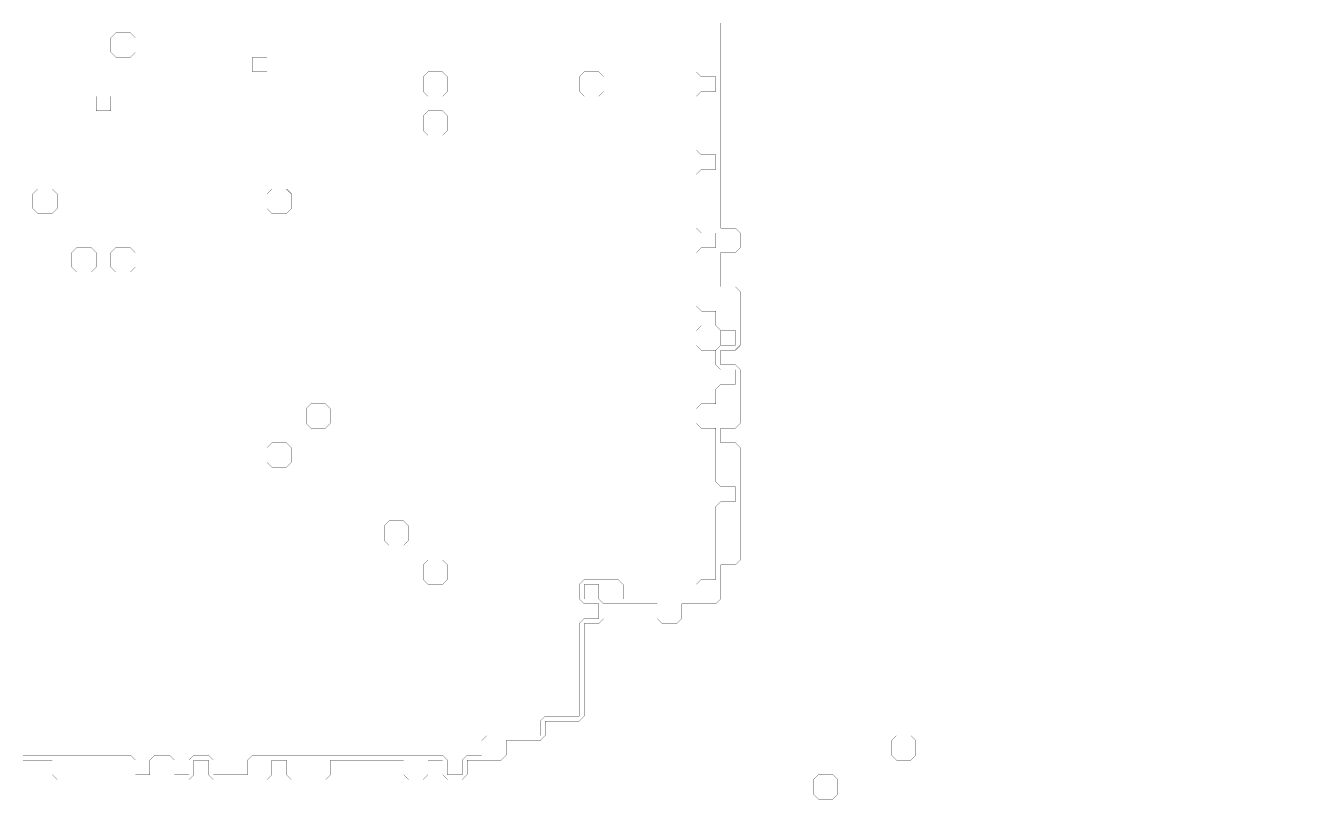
# Model space of a CAD drawing. Header units: metres. Extents: x 0 to 4990, y -4990 to 0.
# Drawn here: x 2437 to 4990, y -3960 to -2397 of the extents above; entities that cross this region are included whole.
import ezdxf

# ---------------------------------------------------------------- set-up
doc = ezdxf.new("R2010")
doc.units = ezdxf.units.M
doc.layers.add('conductor', color=1, linetype='Continuous')
doc.layers.add('substrate', color=5, linetype='Continuous')

msp = doc.modelspace()

# ---------------------------------------------------------------- linework, layer by layer
at = {"layer": 'conductor', "const_width": 0.5}
msp.add_lwpolyline([(2431.640625, -3857.421875), (2441.40625, -3857.421875), (2451.171875, -3857.421875), (2460.9375, -3857.421875), (2470.703125, -3857.421875), (2480.46875, -3857.421875), (2490.234375, -3857.421875), (2500, -3857.421875), (2509.765625, -3857.421875), (2519.53125, -3857.421875), (2529.296875, -3857.421875), (2539.0625, -3857.421875), (2548.828125, -3857.421875), (2558.59375, -3857.421875), (2568.359375, -3857.421875), (2578.125, -3857.421875), (2587.890625, -3857.421875), (2597.65625, -3857.421875), (2607.421875, -3857.421875), (2617.1875, -3857.421875), (2626.953125, -3857.421875), (2636.71875, -3857.421875), (2646.484375, -3857.421875), (2656.25, -3867.1875), (2656.25, -3876.953125), (2656.25, -3886.71875), (2656.25, -3896.484375), (2666.015625, -3896.484375), (2675.78125, -3896.484375), (2685.546875, -3896.484375), (2685.546875, -3886.71875), (2685.546875, -3876.953125), (2685.546875, -3867.1875), (2695.3125, -3857.421875), (2705.078125, -3857.421875), (2714.84375, -3857.421875), (2724.609375, -3857.421875), (2734.375, -3867.1875), (2734.375, -3876.953125), (2734.375, -3886.71875), (2734.375, -3896.484375), (2744.140625, -3896.484375), (2753.90625, -3896.484375), (2763.671875, -3896.484375), (2763.671875, -3886.71875), (2763.671875, -3876.953125), (2763.671875, -3867.1875), (2773.4375, -3857.421875), (2783.203125, -3857.421875), (2792.96875, -3857.421875), (2802.734375, -3857.421875), (2812.5, -3867.1875), (2812.5, -3876.953125), (2812.5, -3886.71875), (2812.5, -3896.484375), (2822.265625, -3896.484375), (2832.03125, -3896.484375), (2841.796875, -3896.484375), (2851.5625, -3896.484375), (2861.328125, -3896.484375), (2871.09375, -3896.484375), (2880.859375, -3896.484375), (2880.859375, -3886.71875), (2880.859375, -3876.953125), (2880.859375, -3867.1875), (2890.625, -3857.421875), (2900.390625, -3857.421875), (2910.15625, -3857.421875), (2919.921875, -3857.421875), (2929.6875, -3857.421875), (2939.453125, -3857.421875), (2949.21875, -3857.421875), (2958.984375, -3857.421875), (2968.75, -3857.421875), (2978.515625, -3857.421875), (2988.28125, -3857.421875), (2998.046875, -3857.421875), (3007.8125, -3857.421875), (3017.578125, -3857.421875), (3027.34375, -3857.421875), (3037.109375, -3857.421875), (3046.875, -3857.421875), (3056.640625, -3857.421875), (3066.40625, -3857.421875), (3076.171875, -3857.421875), (3085.9375, -3857.421875), (3095.703125, -3857.421875), (3105.46875, -3857.421875), (3115.234375, -3857.421875), (3125, -3857.421875), (3134.765625, -3857.421875), (3144.53125, -3857.421875), (3154.296875, -3857.421875), (3164.0625, -3857.421875), (3173.828125, -3857.421875), (3183.59375, -3857.421875), (3193.359375, -3857.421875), (3203.125, -3857.421875), (3212.890625, -3857.421875), (3222.65625, -3857.421875), (3232.421875, -3857.421875), (3242.1875, -3857.421875), (3251.953125, -3857.421875), (3261.71875, -3857.421875), (3271.484375, -3857.421875), (3281.25, -3867.1875), (3281.25, -3876.953125), (3281.25, -3886.71875), (3281.25, -3896.484375), (3291.015625, -3896.484375), (3300.78125, -3896.484375), (3310.546875, -3896.484375), (3310.546875, -3886.71875), (3310.546875, -3876.953125), (3310.546875, -3867.1875), (3320.3125, -3857.421875), (3330.078125, -3857.421875), (3339.84375, -3857.421875), (3349.609375, -3857.421875), (3349.609375, -3847.65625), (3349.609375, -3837.890625), (3349.609375, -3828.125), (3359.375, -3818.359375), (3369.140625, -3818.359375), (3378.90625, -3818.359375), (3388.671875, -3818.359375), (3398.4375, -3818.359375), (3408.203125, -3818.359375), (3417.96875, -3818.359375), (3427.734375, -3818.359375), (3437.5, -3818.359375), (3447.265625, -3818.359375), (3457.03125, -3818.359375), (3466.796875, -3818.359375), (3466.796875, -3808.59375), (3466.796875, -3798.828125), (3466.796875, -3789.0625), (3476.5625, -3779.296875), (3486.328125, -3779.296875), (3496.09375, -3779.296875), (3505.859375, -3779.296875), (3515.625, -3779.296875), (3525.390625, -3779.296875), (3535.15625, -3779.296875), (3544.921875, -3779.296875), (3544.921875, -3769.53125), (3544.921875, -3759.765625), (3544.921875, -3750), (3544.921875, -3740.234375), (3544.921875, -3730.46875), (3544.921875, -3720.703125), (3544.921875, -3710.9375), (3544.921875, -3701.171875), (3544.921875, -3691.40625), (3544.921875, -3681.640625), (3544.921875, -3671.875), (3544.921875, -3662.109375), (3544.921875, -3652.34375), (3544.921875, -3642.578125), (3544.921875, -3632.8125), (3544.921875, -3623.046875), (3544.921875, -3613.28125), (3544.921875, -3603.515625), (3544.921875, -3593.75), (3554.6875, -3583.984375), (3564.453125, -3583.984375), (3574.21875, -3583.984375), (3583.984375, -3583.984375), (3583.984375, -3574.21875), (3583.984375, -3564.453125), (3583.984375, -3554.6875), (3574.21875, -3554.6875), (3564.453125, -3554.6875), (3554.6875, -3554.6875), (3544.921875, -3544.921875), (3544.921875, -3535.15625), (3544.921875, -3525.390625), (3544.921875, -3515.625), (3554.6875, -3505.859375), (3564.453125, -3505.859375), (3574.21875, -3505.859375), (3583.984375, -3505.859375), (3593.75, -3505.859375), (3603.515625, -3505.859375), (3613.28125, -3505.859375), (3623.046875, -3505.859375), (3632.8125, -3515.625), (3632.8125, -3525.390625), (3632.8125, -3535.15625), (3632.8125, -3544.921875), (3642.578125, -3544.921875), (3652.34375, -3544.921875), (3662.109375, -3544.921875), (3671.875, -3544.921875), (3681.640625, -3544.921875), (3691.40625, -3544.921875), (3701.171875, -3544.921875), (3710.9375, -3544.921875), (3720.703125, -3544.921875), (3730.46875, -3544.921875), (3740.234375, -3544.921875), (3750, -3544.921875), (3759.765625, -3544.921875), (3769.53125, -3544.921875), (3779.296875, -3544.921875), (3779.296875, -3535.15625), (3779.296875, -3525.390625), (3779.296875, -3515.625), (3789.0625, -3505.859375), (3798.828125, -3505.859375), (3808.59375, -3505.859375), (3818.359375, -3505.859375), (3818.359375, -3496.09375), (3818.359375, -3486.328125), (3818.359375, -3476.5625), (3818.359375, -3466.796875), (3818.359375, -3457.03125), (3818.359375, -3447.265625), (3818.359375, -3437.5), (3818.359375, -3427.734375), (3818.359375, -3417.96875), (3818.359375, -3408.203125), (3818.359375, -3398.4375), (3818.359375, -3388.671875), (3818.359375, -3378.90625), (3818.359375, -3369.140625), (3818.359375, -3359.375), (3828.125, -3349.609375), (3837.890625, -3349.609375), (3847.65625, -3349.609375), (3857.421875, -3349.609375), (3857.421875, -3339.84375), (3857.421875, -3330.078125), (3857.421875, -3320.3125), (3847.65625, -3320.3125), (3837.890625, -3320.3125), (3828.125, -3320.3125), (3818.359375, -3310.546875), (3818.359375, -3300.78125), (3818.359375, -3291.015625), (3818.359375, -3281.25), (3818.359375, -3271.484375), (3818.359375, -3261.71875), (3818.359375, -3251.953125), (3818.359375, -3242.1875), (3818.359375, -3232.421875), (3818.359375, -3222.65625), (3818.359375, -3212.890625), (3818.359375, -3203.125), (3808.59375, -3203.125), (3798.828125, -3203.125), (3789.0625, -3203.125), (3779.296875, -3193.359375), (3779.296875, -3183.59375), (3779.296875, -3173.828125), (3779.296875, -3164.0625), (3789.0625, -3154.296875), (3798.828125, -3154.296875), (3808.59375, -3154.296875), (3818.359375, -3154.296875), (3818.359375, -3144.53125), (3818.359375, -3134.765625), (3818.359375, -3125), (3828.125, -3115.234375), (3837.890625, -3115.234375), (3847.65625, -3115.234375), (3857.421875, -3115.234375), (3857.421875, -3105.46875), (3857.421875, -3095.703125), (3857.421875, -3085.9375), (3847.65625, -3085.9375), (3837.890625, -3085.9375), (3828.125, -3085.9375), (3818.359375, -3076.171875), (3818.359375, -3066.40625), (3818.359375, -3056.640625), (3818.359375, -3046.875), (3828.125, -3037.109375), (3837.890625, -3037.109375), (3847.65625, -3037.109375), (3857.421875, -3037.109375), (3857.421875, -3027.34375), (3857.421875, -3017.578125), (3857.421875, -3007.8125), (3847.65625, -3007.8125), (3837.890625, -3007.8125), (3828.125, -3007.8125), (3818.359375, -2998.046875), (3818.359375, -2988.28125), (3818.359375, -2978.515625), (3818.359375, -2968.75), (3808.59375, -2968.75), (3798.828125, -2968.75), (3789.0625, -2968.75), (3779.296875, -2958.984375), (3779.296875, -2949.21875), (3779.296875, -2939.453125), (3779.296875, -2929.6875), (3779.296875, -2919.921875), (3779.296875, -2910.15625), (3779.296875, -2900.390625), (3779.296875, -2890.625), (3779.296875, -2880.859375), (3779.296875, -2871.09375), (3779.296875, -2861.328125), (3779.296875, -2851.5625), (3789.0625, -2841.796875), (3798.828125, -2841.796875), (3808.59375, -2841.796875), (3818.359375, -2841.796875), (3818.359375, -2832.03125), (3818.359375, -2822.265625), (3818.359375, -2812.5), (3808.59375, -2812.5), (3798.828125, -2812.5), (3789.0625, -2812.5), (3779.296875, -2802.734375), (3779.296875, -2792.96875), (3779.296875, -2783.203125), (3779.296875, -2773.4375), (3779.296875, -2763.671875), (3779.296875, -2753.90625), (3779.296875, -2744.140625), (3779.296875, -2734.375), (3779.296875, -2724.609375), (3779.296875, -2714.84375), (3779.296875, -2705.078125), (3779.296875, -2695.3125), (3789.0625, -2685.546875), (3798.828125, -2685.546875), (3808.59375, -2685.546875), (3818.359375, -2685.546875), (3818.359375, -2675.78125), (3818.359375, -2666.015625), (3818.359375, -2656.25), (3808.59375, -2656.25), (3798.828125, -2656.25), (3789.0625, -2656.25), (3779.296875, -2646.484375), (3779.296875, -2636.71875), (3779.296875, -2626.953125), (3779.296875, -2617.1875), (3779.296875, -2607.421875), (3779.296875, -2597.65625), (3779.296875, -2587.890625), (3779.296875, -2578.125), (3779.296875, -2568.359375), (3779.296875, -2558.59375), (3779.296875, -2548.828125), (3779.296875, -2539.0625), (3789.0625, -2529.296875), (3798.828125, -2529.296875), (3808.59375, -2529.296875), (3818.359375, -2529.296875), (3818.359375, -2519.53125), (3818.359375, -2509.765625), (3818.359375, -2500), (3808.59375, -2500), (3798.828125, -2500), (3789.0625, -2500), (3779.296875, -2490.234375), (3779.296875, -2480.46875), (3779.296875, -2470.703125), (3779.296875, -2460.9375), (3779.296875, -2451.171875), (3779.296875, -2441.40625), (3779.296875, -2431.640625), (3779.296875, -2421.875), (3779.296875, -2412.109375), (3779.296875, -2402.34375), (3779.296875, -2392.578125)], dxfattribs=at)
for points in [[(2607.421875, -2421.875), (2617.1875, -2412.109375), (2626.953125, -2412.109375), (2636.71875, -2412.109375), (2646.484375, -2412.109375), (2656.25, -2421.875), (2656.25, -2431.640625), (2656.25, -2441.40625), (2656.25, -2451.171875), (2646.484375, -2460.9375), (2636.71875, -2460.9375), (2626.953125, -2460.9375), (2617.1875, -2460.9375), (2607.421875, -2451.171875), (2607.421875, -2441.40625), (2607.421875, -2431.640625)], [(3232.421875, -2500), (3242.1875, -2490.234375), (3251.953125, -2490.234375), (3261.71875, -2490.234375), (3271.484375, -2490.234375), (3281.25, -2500), (3281.25, -2509.765625), (3281.25, -2519.53125), (3281.25, -2529.296875), (3271.484375, -2539.0625), (3261.71875, -2539.0625), (3251.953125, -2539.0625), (3242.1875, -2539.0625), (3232.421875, -2529.296875), (3232.421875, -2519.53125), (3232.421875, -2509.765625)], [(3544.921875, -2500), (3554.6875, -2490.234375), (3564.453125, -2490.234375), (3574.21875, -2490.234375), (3583.984375, -2490.234375), (3593.75, -2500), (3593.75, -2509.765625), (3593.75, -2519.53125), (3593.75, -2529.296875), (3583.984375, -2539.0625), (3574.21875, -2539.0625), (3564.453125, -2539.0625), (3554.6875, -2539.0625), (3544.921875, -2529.296875), (3544.921875, -2519.53125), (3544.921875, -2509.765625)], [(3232.421875, -2578.125), (3242.1875, -2568.359375), (3251.953125, -2568.359375), (3261.71875, -2568.359375), (3271.484375, -2568.359375), (3281.25, -2578.125), (3281.25, -2587.890625), (3281.25, -2597.65625), (3281.25, -2607.421875), (3271.484375, -2617.1875), (3261.71875, -2617.1875), (3251.953125, -2617.1875), (3242.1875, -2617.1875), (3232.421875, -2607.421875), (3232.421875, -2597.65625), (3232.421875, -2587.890625)], [(2451.171875, -2734.375), (2460.9375, -2724.609375), (2470.703125, -2724.609375), (2480.46875, -2724.609375), (2490.234375, -2724.609375), (2500, -2734.375), (2500, -2744.140625), (2500, -2753.90625), (2500, -2763.671875), (2490.234375, -2773.4375), (2480.46875, -2773.4375), (2470.703125, -2773.4375), (2460.9375, -2773.4375), (2451.171875, -2763.671875), (2451.171875, -2753.90625), (2451.171875, -2744.140625)], [(2919.921875, -2734.375), (2929.6875, -2724.609375), (2939.453125, -2724.609375), (2949.21875, -2724.609375), (2958.984375, -2724.609375), (2968.75, -2734.375), (2968.75, -2744.140625), (2968.75, -2753.90625), (2968.75, -2763.671875), (2958.984375, -2773.4375), (2949.21875, -2773.4375), (2939.453125, -2773.4375), (2929.6875, -2773.4375), (2919.921875, -2763.671875), (2919.921875, -2753.90625), (2919.921875, -2744.140625)], [(2529.296875, -2851.5625), (2539.0625, -2841.796875), (2548.828125, -2841.796875), (2558.59375, -2841.796875), (2568.359375, -2841.796875), (2578.125, -2851.5625), (2578.125, -2861.328125), (2578.125, -2871.09375), (2578.125, -2880.859375), (2568.359375, -2890.625), (2558.59375, -2890.625), (2548.828125, -2890.625), (2539.0625, -2890.625), (2529.296875, -2880.859375), (2529.296875, -2871.09375), (2529.296875, -2861.328125)], [(2607.421875, -2851.5625), (2617.1875, -2841.796875), (2626.953125, -2841.796875), (2636.71875, -2841.796875), (2646.484375, -2841.796875), (2656.25, -2851.5625), (2656.25, -2861.328125), (2656.25, -2871.09375), (2656.25, -2880.859375), (2646.484375, -2890.625), (2636.71875, -2890.625), (2626.953125, -2890.625), (2617.1875, -2890.625), (2607.421875, -2880.859375), (2607.421875, -2871.09375), (2607.421875, -2861.328125)], [(3779.296875, -3007.8125), (3789.0625, -2998.046875), (3798.828125, -2998.046875), (3808.59375, -2998.046875), (3818.359375, -2998.046875), (3828.125, -3007.8125), (3828.125, -3017.578125), (3828.125, -3027.34375), (3828.125, -3037.109375), (3818.359375, -3046.875), (3808.59375, -3046.875), (3798.828125, -3046.875), (3789.0625, -3046.875), (3779.296875, -3037.109375), (3779.296875, -3027.34375), (3779.296875, -3017.578125)], [(2998.046875, -3164.0625), (3007.8125, -3154.296875), (3017.578125, -3154.296875), (3027.34375, -3154.296875), (3037.109375, -3154.296875), (3046.875, -3164.0625), (3046.875, -3173.828125), (3046.875, -3183.59375), (3046.875, -3193.359375), (3037.109375, -3203.125), (3027.34375, -3203.125), (3017.578125, -3203.125), (3007.8125, -3203.125), (2998.046875, -3193.359375), (2998.046875, -3183.59375), (2998.046875, -3173.828125)], [(2919.921875, -3242.1875), (2929.6875, -3232.421875), (2939.453125, -3232.421875), (2949.21875, -3232.421875), (2958.984375, -3232.421875), (2968.75, -3242.1875), (2968.75, -3251.953125), (2968.75, -3261.71875), (2968.75, -3271.484375), (2958.984375, -3281.25), (2949.21875, -3281.25), (2939.453125, -3281.25), (2929.6875, -3281.25), (2919.921875, -3271.484375), (2919.921875, -3261.71875), (2919.921875, -3251.953125)], [(3154.296875, -3398.4375), (3164.0625, -3388.671875), (3173.828125, -3388.671875), (3183.59375, -3388.671875), (3193.359375, -3388.671875), (3203.125, -3398.4375), (3203.125, -3408.203125), (3203.125, -3417.96875), (3203.125, -3427.734375), (3193.359375, -3437.5), (3183.59375, -3437.5), (3173.828125, -3437.5), (3164.0625, -3437.5), (3154.296875, -3427.734375), (3154.296875, -3417.96875), (3154.296875, -3408.203125)], [(3232.421875, -3476.5625), (3242.1875, -3466.796875), (3251.953125, -3466.796875), (3261.71875, -3466.796875), (3271.484375, -3466.796875), (3281.25, -3476.5625), (3281.25, -3486.328125), (3281.25, -3496.09375), (3281.25, -3505.859375), (3271.484375, -3515.625), (3261.71875, -3515.625), (3251.953125, -3515.625), (3242.1875, -3515.625), (3232.421875, -3505.859375), (3232.421875, -3496.09375), (3232.421875, -3486.328125)]]:
    msp.add_lwpolyline(points, close=True, dxfattribs=at)
at = {"layer": 'substrate', "const_width": 0.5}
for points in [[(3828.125, -2392.578125), (3828.125, -2402.34375), (3828.125, -2412.109375), (3828.125, -2421.875), (3828.125, -2431.640625), (3828.125, -2441.40625), (3828.125, -2451.171875), (3828.125, -2460.9375), (3828.125, -2470.703125), (3828.125, -2480.46875), (3828.125, -2490.234375), (3828.125, -2500), (3828.125, -2509.765625), (3828.125, -2519.53125), (3828.125, -2529.296875), (3828.125, -2539.0625), (3828.125, -2548.828125), (3828.125, -2558.59375), (3828.125, -2568.359375), (3828.125, -2578.125), (3828.125, -2587.890625), (3828.125, -2597.65625), (3828.125, -2607.421875), (3828.125, -2617.1875), (3828.125, -2626.953125), (3828.125, -2636.71875), (3828.125, -2646.484375), (3828.125, -2656.25), (3828.125, -2666.015625), (3828.125, -2675.78125), (3828.125, -2685.546875), (3828.125, -2695.3125), (3828.125, -2705.078125), (3828.125, -2714.84375), (3828.125, -2724.609375), (3828.125, -2734.375), (3828.125, -2744.140625), (3828.125, -2753.90625), (3828.125, -2763.671875), (3828.125, -2773.4375), (3828.125, -2783.203125), (3828.125, -2792.96875), (3828.125, -2802.734375), (3837.890625, -2802.734375), (3847.65625, -2802.734375), (3857.421875, -2802.734375), (3867.1875, -2812.5), (3867.1875, -2822.265625), (3867.1875, -2832.03125), (3867.1875, -2841.796875), (3857.421875, -2851.5625), (3847.65625, -2851.5625), (3837.890625, -2851.5625), (3828.125, -2851.5625), (3828.125, -2861.328125), (3828.125, -2871.09375), (3828.125, -2880.859375), (3828.125, -2890.625), (3828.125, -2900.390625), (3828.125, -2910.15625), (3828.125, -2919.921875), (3837.890625, -2919.921875), (3847.65625, -2919.921875), (3857.421875, -2919.921875), (3867.1875, -2929.6875), (3867.1875, -2939.453125), (3867.1875, -2949.21875), (3867.1875, -2958.984375), (3867.1875, -2968.75), (3867.1875, -2978.515625), (3867.1875, -2988.28125), (3867.1875, -2998.046875), (3867.1875, -3007.8125), (3867.1875, -3017.578125), (3867.1875, -3027.34375), (3867.1875, -3037.109375), (3857.421875, -3046.875), (3847.65625, -3046.875), (3837.890625, -3046.875), (3828.125, -3046.875), (3828.125, -3056.640625), (3828.125, -3066.40625), (3828.125, -3076.171875), (3837.890625, -3076.171875), (3847.65625, -3076.171875), (3857.421875, -3076.171875), (3867.1875, -3085.9375), (3867.1875, -3095.703125), (3867.1875, -3105.46875), (3867.1875, -3115.234375), (3867.1875, -3125), (3867.1875, -3134.765625), (3867.1875, -3144.53125), (3867.1875, -3154.296875), (3867.1875, -3164.0625), (3867.1875, -3173.828125), (3867.1875, -3183.59375), (3867.1875, -3193.359375), (3857.421875, -3203.125), (3847.65625, -3203.125), (3837.890625, -3203.125), (3828.125, -3203.125), (3828.125, -3212.890625), (3828.125, -3222.65625), (3828.125, -3232.421875), (3837.890625, -3232.421875), (3847.65625, -3232.421875), (3857.421875, -3232.421875), (3867.1875, -3242.1875), (3867.1875, -3251.953125), (3867.1875, -3261.71875), (3867.1875, -3271.484375), (3867.1875, -3281.25), (3867.1875, -3291.015625), (3867.1875, -3300.78125), (3867.1875, -3310.546875), (3867.1875, -3320.3125), (3867.1875, -3330.078125), (3867.1875, -3339.84375), (3867.1875, -3349.609375), (3867.1875, -3359.375), (3867.1875, -3369.140625), (3867.1875, -3378.90625), (3867.1875, -3388.671875), (3867.1875, -3398.4375), (3867.1875, -3408.203125), (3867.1875, -3417.96875), (3867.1875, -3427.734375), (3867.1875, -3437.5), (3867.1875, -3447.265625), (3867.1875, -3457.03125), (3867.1875, -3466.796875), (3857.421875, -3476.5625), (3847.65625, -3476.5625), (3837.890625, -3476.5625), (3828.125, -3476.5625), (3828.125, -3486.328125), (3828.125, -3496.09375), (3828.125, -3505.859375), (3828.125, -3515.625), (3828.125, -3525.390625), (3828.125, -3535.15625), (3828.125, -3544.921875), (3818.359375, -3554.6875), (3808.59375, -3554.6875), (3798.828125, -3554.6875), (3789.0625, -3554.6875), (3779.296875, -3554.6875), (3769.53125, -3554.6875), (3759.765625, -3554.6875), (3750, -3554.6875), (3750, -3564.453125), (3750, -3574.21875), (3750, -3583.984375), (3740.234375, -3593.75), (3730.46875, -3593.75), (3720.703125, -3593.75), (3710.9375, -3593.75), (3701.171875, -3583.984375), (3701.171875, -3574.21875), (3701.171875, -3564.453125), (3701.171875, -3554.6875), (3691.40625, -3554.6875), (3681.640625, -3554.6875), (3671.875, -3554.6875), (3662.109375, -3554.6875), (3652.34375, -3554.6875), (3642.578125, -3554.6875), (3632.8125, -3554.6875), (3623.046875, -3554.6875), (3613.28125, -3554.6875), (3603.515625, -3554.6875), (3593.75, -3554.6875), (3583.984375, -3544.921875), (3583.984375, -3535.15625), (3583.984375, -3525.390625), (3583.984375, -3515.625), (3574.21875, -3515.625), (3564.453125, -3515.625), (3554.6875, -3515.625), (3554.6875, -3525.390625), (3554.6875, -3535.15625), (3554.6875, -3544.921875), (3564.453125, -3544.921875), (3574.21875, -3544.921875), (3583.984375, -3544.921875), (3593.75, -3554.6875), (3593.75, -3564.453125), (3593.75, -3574.21875), (3593.75, -3583.984375), (3583.984375, -3593.75), (3574.21875, -3593.75), (3564.453125, -3593.75), (3554.6875, -3593.75), (3554.6875, -3603.515625), (3554.6875, -3613.28125), (3554.6875, -3623.046875), (3554.6875, -3632.8125), (3554.6875, -3642.578125), (3554.6875, -3652.34375), (3554.6875, -3662.109375), (3554.6875, -3671.875), (3554.6875, -3681.640625), (3554.6875, -3691.40625), (3554.6875, -3701.171875), (3554.6875, -3710.9375), (3554.6875, -3720.703125), (3554.6875, -3730.46875), (3554.6875, -3740.234375), (3554.6875, -3750), (3554.6875, -3759.765625), (3554.6875, -3769.53125), (3554.6875, -3779.296875), (3544.921875, -3789.0625), (3535.15625, -3789.0625), (3525.390625, -3789.0625), (3515.625, -3789.0625), (3505.859375, -3789.0625), (3496.09375, -3789.0625), (3486.328125, -3789.0625), (3476.5625, -3789.0625), (3476.5625, -3798.828125), (3476.5625, -3808.59375), (3476.5625, -3818.359375), (3466.796875, -3828.125), (3457.03125, -3828.125), (3447.265625, -3828.125), (3437.5, -3828.125), (3427.734375, -3828.125), (3417.96875, -3828.125), (3408.203125, -3828.125), (3398.4375, -3828.125), (3398.4375, -3837.890625), (3398.4375, -3847.65625), (3398.4375, -3857.421875), (3388.671875, -3867.1875), (3378.90625, -3867.1875), (3369.140625, -3867.1875), (3359.375, -3867.1875), (3349.609375, -3867.1875), (3339.84375, -3867.1875), (3330.078125, -3867.1875), (3320.3125, -3867.1875), (3320.3125, -3876.953125), (3320.3125, -3886.71875), (3320.3125, -3896.484375), (3310.546875, -3906.25), (3300.78125, -3906.25), (3291.015625, -3906.25), (3281.25, -3906.25), (3271.484375, -3896.484375), (3271.484375, -3886.71875), (3271.484375, -3876.953125), (3271.484375, -3867.1875), (3261.71875, -3867.1875), (3251.953125, -3867.1875), (3242.1875, -3867.1875), (3242.1875, -3876.953125), (3242.1875, -3886.71875), (3242.1875, -3896.484375), (3232.421875, -3906.25), (3222.65625, -3906.25), (3212.890625, -3906.25), (3203.125, -3906.25), (3193.359375, -3896.484375), (3193.359375, -3886.71875), (3193.359375, -3876.953125), (3193.359375, -3867.1875), (3183.59375, -3867.1875), (3173.828125, -3867.1875), (3164.0625, -3867.1875), (3154.296875, -3867.1875), (3144.53125, -3867.1875), (3134.765625, -3867.1875), (3125, -3867.1875), (3115.234375, -3867.1875), (3105.46875, -3867.1875), (3095.703125, -3867.1875), (3085.9375, -3867.1875), (3076.171875, -3867.1875), (3066.40625, -3867.1875), (3056.640625, -3867.1875), (3046.875, -3867.1875), (3046.875, -3876.953125), (3046.875, -3886.71875), (3046.875, -3896.484375), (3037.109375, -3906.25), (3027.34375, -3906.25), (3017.578125, -3906.25), (3007.8125, -3906.25), (2998.046875, -3906.25), (2988.28125, -3906.25), (2978.515625, -3906.25), (2968.75, -3906.25), (2958.984375, -3896.484375), (2958.984375, -3886.71875), (2958.984375, -3876.953125), (2958.984375, -3867.1875), (2949.21875, -3867.1875), (2939.453125, -3867.1875), (2929.6875, -3867.1875), (2929.6875, -3876.953125), (2929.6875, -3886.71875), (2929.6875, -3896.484375), (2919.921875, -3906.25), (2910.15625, -3906.25), (2900.390625, -3906.25), (2890.625, -3906.25), (2880.859375, -3906.25), (2871.09375, -3906.25), (2861.328125, -3906.25), (2851.5625, -3906.25), (2841.796875, -3906.25), (2832.03125, -3906.25), (2822.265625, -3906.25), (2812.5, -3906.25), (2802.734375, -3896.484375), (2802.734375, -3886.71875), (2802.734375, -3876.953125), (2802.734375, -3867.1875), (2792.96875, -3867.1875), (2783.203125, -3867.1875), (2773.4375, -3867.1875), (2773.4375, -3876.953125), (2773.4375, -3886.71875), (2773.4375, -3896.484375), (2763.671875, -3906.25), (2753.90625, -3906.25), (2744.140625, -3906.25), (2734.375, -3906.25), (2724.609375, -3906.25), (2714.84375, -3906.25), (2705.078125, -3906.25), (2695.3125, -3906.25), (2685.546875, -3906.25), (2675.78125, -3906.25), (2666.015625, -3906.25), (2656.25, -3906.25), (2646.484375, -3906.25), (2636.71875, -3906.25), (2626.953125, -3906.25), (2617.1875, -3906.25), (2607.421875, -3906.25), (2597.65625, -3906.25), (2587.890625, -3906.25), (2578.125, -3906.25), (2568.359375, -3906.25), (2558.59375, -3906.25), (2548.828125, -3906.25), (2539.0625, -3906.25), (2529.296875, -3906.25), (2519.53125, -3906.25), (2509.765625, -3906.25), (2500, -3906.25), (2490.234375, -3896.484375), (2490.234375, -3886.71875), (2490.234375, -3876.953125), (2490.234375, -3867.1875), (2480.46875, -3867.1875), (2470.703125, -3867.1875), (2460.9375, -3867.1875), (2451.171875, -3867.1875), (2441.40625, -3867.1875), (2431.640625, -3867.1875)], [(4990.234375, -3964.84375), (4990.234375, -3955.078125), (4990.234375, -3945.3125), (4990.234375, -3935.546875), (4990.234375, -3925.78125), (4990.234375, -3916.015625), (4990.234375, -3906.25), (4990.234375, -3896.484375), (4990.234375, -3886.71875), (4990.234375, -3876.953125), (4990.234375, -3867.1875), (4990.234375, -3857.421875), (4990.234375, -3847.65625), (4990.234375, -3837.890625), (4990.234375, -3828.125), (4990.234375, -3818.359375), (4990.234375, -3808.59375), (4990.234375, -3798.828125), (4990.234375, -3789.0625), (4990.234375, -3779.296875), (4990.234375, -3769.53125), (4990.234375, -3759.765625), (4990.234375, -3750), (4990.234375, -3740.234375), (4990.234375, -3730.46875), (4990.234375, -3720.703125), (4990.234375, -3710.9375), (4990.234375, -3701.171875), (4990.234375, -3691.40625), (4990.234375, -3681.640625), (4990.234375, -3671.875), (4990.234375, -3662.109375), (4990.234375, -3652.34375), (4990.234375, -3642.578125), (4990.234375, -3632.8125), (4990.234375, -3623.046875), (4990.234375, -3613.28125), (4990.234375, -3603.515625), (4990.234375, -3593.75), (4990.234375, -3583.984375), (4990.234375, -3574.21875), (4990.234375, -3564.453125), (4990.234375, -3554.6875), (4990.234375, -3544.921875), (4990.234375, -3535.15625), (4990.234375, -3525.390625), (4990.234375, -3515.625), (4990.234375, -3505.859375), (4990.234375, -3496.09375), (4990.234375, -3486.328125), (4990.234375, -3476.5625), (4990.234375, -3466.796875), (4990.234375, -3457.03125), (4990.234375, -3447.265625), (4990.234375, -3437.5), (4990.234375, -3427.734375), (4990.234375, -3417.96875), (4990.234375, -3408.203125), (4990.234375, -3398.4375), (4990.234375, -3388.671875), (4990.234375, -3378.90625), (4990.234375, -3369.140625), (4990.234375, -3359.375), (4990.234375, -3349.609375), (4990.234375, -3339.84375), (4990.234375, -3330.078125), (4990.234375, -3320.3125), (4990.234375, -3310.546875), (4990.234375, -3300.78125), (4990.234375, -3291.015625), (4990.234375, -3281.25), (4990.234375, -3271.484375), (4990.234375, -3261.71875), (4990.234375, -3251.953125), (4990.234375, -3242.1875), (4990.234375, -3232.421875), (4990.234375, -3222.65625), (4990.234375, -3212.890625), (4990.234375, -3203.125), (4990.234375, -3193.359375), (4990.234375, -3183.59375), (4990.234375, -3173.828125), (4990.234375, -3164.0625), (4990.234375, -3154.296875), (4990.234375, -3144.53125), (4990.234375, -3134.765625), (4990.234375, -3125), (4990.234375, -3115.234375), (4990.234375, -3105.46875), (4990.234375, -3095.703125), (4990.234375, -3085.9375), (4990.234375, -3076.171875), (4990.234375, -3066.40625), (4990.234375, -3056.640625), (4990.234375, -3046.875), (4990.234375, -3037.109375), (4990.234375, -3027.34375), (4990.234375, -3017.578125), (4990.234375, -3007.8125), (4990.234375, -2998.046875), (4990.234375, -2988.28125), (4990.234375, -2978.515625), (4990.234375, -2968.75), (4990.234375, -2958.984375), (4990.234375, -2949.21875), (4990.234375, -2939.453125), (4990.234375, -2929.6875), (4990.234375, -2919.921875), (4990.234375, -2910.15625), (4990.234375, -2900.390625), (4990.234375, -2890.625), (4990.234375, -2880.859375), (4990.234375, -2871.09375), (4990.234375, -2861.328125), (4990.234375, -2851.5625), (4990.234375, -2841.796875), (4990.234375, -2832.03125), (4990.234375, -2822.265625), (4990.234375, -2812.5), (4990.234375, -2802.734375), (4990.234375, -2792.96875), (4990.234375, -2783.203125), (4990.234375, -2773.4375), (4990.234375, -2763.671875), (4990.234375, -2753.90625), (4990.234375, -2744.140625), (4990.234375, -2734.375), (4990.234375, -2724.609375), (4990.234375, -2714.84375), (4990.234375, -2705.078125), (4990.234375, -2695.3125), (4990.234375, -2685.546875), (4990.234375, -2675.78125), (4990.234375, -2666.015625), (4990.234375, -2656.25), (4990.234375, -2646.484375), (4990.234375, -2636.71875), (4990.234375, -2626.953125), (4990.234375, -2617.1875), (4990.234375, -2607.421875), (4990.234375, -2597.65625), (4990.234375, -2587.890625), (4990.234375, -2578.125), (4990.234375, -2568.359375), (4990.234375, -2558.59375), (4990.234375, -2548.828125), (4990.234375, -2539.0625), (4990.234375, -2529.296875), (4990.234375, -2519.53125), (4990.234375, -2509.765625), (4990.234375, -2500), (4990.234375, -2490.234375), (4990.234375, -2480.46875), (4990.234375, -2470.703125), (4990.234375, -2460.9375), (4990.234375, -2451.171875), (4990.234375, -2441.40625), (4990.234375, -2431.640625), (4990.234375, -2421.875), (4990.234375, -2412.109375), (4990.234375, -2402.34375), (4990.234375, -2392.578125)]]:
    msp.add_lwpolyline(points, dxfattribs=at)
for points in [[(2890.625, -2460.9375), (2890.625, -2470.703125), (2890.625, -2480.46875), (2890.625, -2490.234375), (2900.390625, -2490.234375), (2910.15625, -2490.234375), (2919.921875, -2490.234375), (2919.921875, -2480.46875), (2919.921875, -2470.703125), (2919.921875, -2460.9375), (2910.15625, -2460.9375), (2900.390625, -2460.9375)], [(2578.125, -2539.0625), (2578.125, -2548.828125), (2578.125, -2558.59375), (2578.125, -2568.359375), (2587.890625, -2568.359375), (2597.65625, -2568.359375), (2607.421875, -2568.359375), (2607.421875, -2558.59375), (2607.421875, -2548.828125), (2607.421875, -2539.0625), (2597.65625, -2539.0625), (2587.890625, -2539.0625)], [(4169.921875, -3828.125), (4179.6875, -3818.359375), (4189.453125, -3818.359375), (4199.21875, -3818.359375), (4208.984375, -3818.359375), (4218.75, -3828.125), (4218.75, -3837.890625), (4218.75, -3847.65625), (4218.75, -3857.421875), (4208.984375, -3867.1875), (4199.21875, -3867.1875), (4189.453125, -3867.1875), (4179.6875, -3867.1875), (4169.921875, -3857.421875), (4169.921875, -3847.65625), (4169.921875, -3837.890625)], [(4013.671875, -3906.25), (4023.4375, -3896.484375), (4033.203125, -3896.484375), (4042.96875, -3896.484375), (4052.734375, -3896.484375), (4062.5, -3906.25), (4062.5, -3916.015625), (4062.5, -3925.78125), (4062.5, -3935.546875), (4052.734375, -3945.3125), (4042.96875, -3945.3125), (4033.203125, -3945.3125), (4023.4375, -3945.3125), (4013.671875, -3935.546875), (4013.671875, -3925.78125), (4013.671875, -3916.015625)]]:
    msp.add_lwpolyline(points, close=True, dxfattribs=at)

doc.saveas('drawing.dxf')
